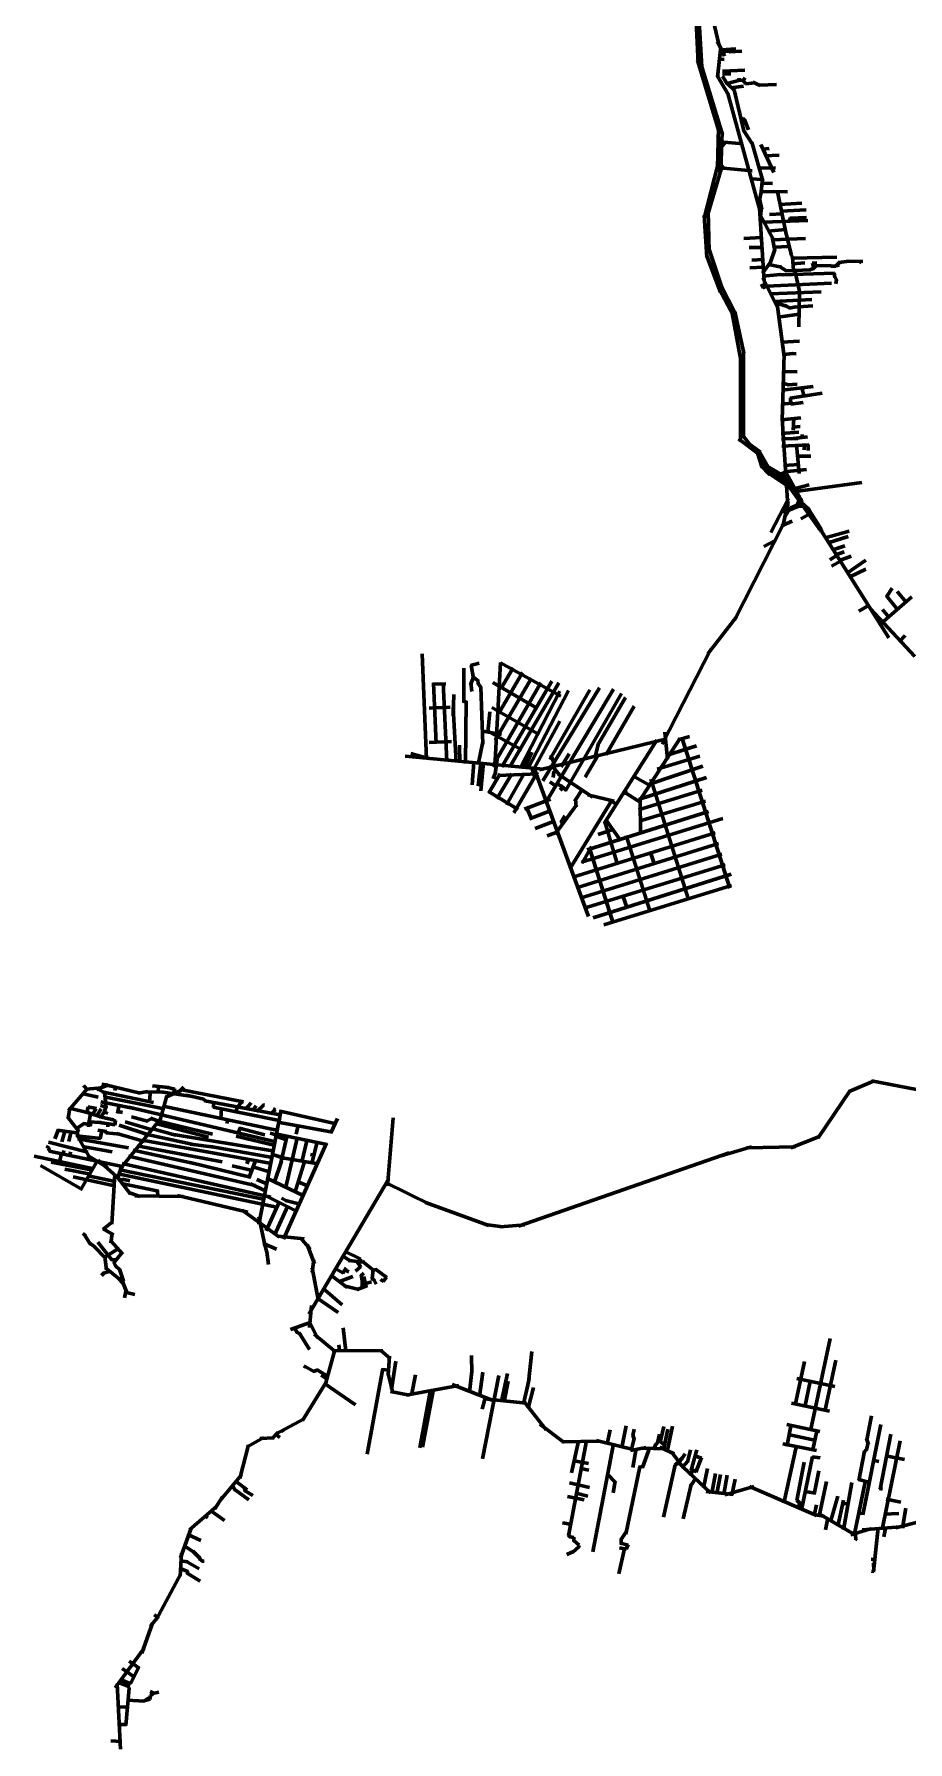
# Model space of a CAD drawing. Header units: inches. Extents: x 723419 to 759401, y 6910722 to 6968430.
# Drawn here: x 739611 to 745304, y 6931261 to 6942384 of the extents above; entities that cross this region are included whole.
import ezdxf

# ---------------------------------------------------------------- set-up
doc = ezdxf.new("R2010")
doc.units = ezdxf.units.IN
doc.header["$MEASUREMENT"] = 0
doc.layers.add('Linhas Axiais - Florianopolis', color=6, linetype='Continuous', lineweight=60)

msp = doc.modelspace()

# ---------------------------------------------------------------- linework, layer by layer
at = {"layer": 'Linhas Axiais - Florianopolis', "linetype": 'Continuous', "lineweight": 60}
for p, q in [((743937, 6942192), (743912, 6942771)), ((743922, 6942851), (743962, 6942170)), ((744021, 6942541), (744072, 6942318)), ((744065, 6942336), (744109, 6942241)), ((744073, 6941752), (743933, 6942213)), ((744065, 6942104), (744085, 6942301)), ((744072, 6942221), (744107, 6942219)), ((744076, 6942253), (744106, 6942258)), ((744184, 6942287), (744088, 6942282)), ((744095, 6942268), (744142, 6942273)), ((744137, 6942273), (744149, 6942268)), ((744222, 6942273), (744142, 6942269)), ((743958, 6942187), (744097, 6941730)), ((744135, 6941988), (744064, 6942109)), ((744096, 6942143), (744241, 6942149)), ((744150, 6942125), (744096, 6942125)), ((744128, 6942060), (744096, 6942111)), ((744205, 6942096), (744205, 6942092)), ((744245, 6942099), (744226, 6942078)), ((744122, 6942066), (744174, 6942017)), ((744126, 6942062), (744210, 6942084)), ((744131, 6941998), (744340, 6941238)), ((744233, 6942046), (744153, 6942035)), ((744235, 6941753), (744172, 6942022)), ((744205, 6942093), (744201, 6942081)), ((744205, 6942084), (744234, 6942081)), ((744230, 6942084), (744248, 6942060)), ((744246, 6942061), (744292, 6942064)), ((744289, 6942063), (744297, 6942071)), ((744295, 6942070), (744343, 6942050)), ((744338, 6942051), (744448, 6942056)), ((744070, 6941776), (744063, 6941516)), ((744215, 6941829), (744233, 6941835)), ((744244, 6941819), (744230, 6941835)), ((744242, 6941822), (744266, 6941760)), ((744064, 6941723), (744095, 6941672)), ((744082, 6941682), (744231, 6941669)), ((744094, 6941748), (744085, 6941497)), ((744119, 6941680), (744086, 6941646)), ((744231, 6941761), (744292, 6941667)), ((744287, 6941680), (744359, 6941428)), ((744346, 6941666), (744432, 6941483)), ((744084, 6941539), (744108, 6941505)), ((744400, 6941640), (744360, 6941634)), ((744466, 6941596), (744372, 6941592)), ((744066, 6941533), (743976, 6941186)), ((744087, 6941505), (744002, 6941210)), ((744088, 6941513), (744052, 6941490)), ((744289, 6941494), (744078, 6941512)), ((744279, 6941441), (744359, 6941438)), ((744441, 6941514), (744331, 6941511)), ((744358, 6941440), (744347, 6941339)), ((744349, 6941352), (744337, 6941304)), ((744520, 6941356), (744348, 6941358)), ((744422, 6941412), (744351, 6941413)), ((744456, 6941358), (744511, 6941080)), ((744004, 6941229), (744010, 6940970)), ((744335, 6941239), (744352, 6941254)), ((744338, 6941314), (744352, 6941244)), ((744338, 6941251), (744367, 6940774)), ((744428, 6941043), (744338, 6941215)), ((744351, 6941254), (744341, 6941181)), ((744402, 6941208), (744487, 6941213)), ((744614, 6941282), (744470, 6941275)), ((744641, 6941240), (744478, 6941231)), ((743977, 6941202), (743995, 6940932)), ((744652, 6941169), (744363, 6941160)), ((744507, 6941112), (744393, 6941100)), ((744543, 6940951), (744503, 6941119)), ((744539, 6941187), (744531, 6941164)), ((744644, 6941190), (744536, 6941186)), ((744007, 6940988), (744093, 6940734)), ((744236, 6941053), (744351, 6941059)), ((744271, 6940995), (744355, 6940994)), ((744437, 6940974), (744420, 6941064)), ((744638, 6941053), (744421, 6941045)), ((744532, 6941000), (744430, 6940997)), ((743993, 6940944), (744083, 6940703)), ((744288, 6940911), (744360, 6940916)), ((744357, 6940828), (744411, 6940901)), ((744480, 6940867), (744397, 6940883)), ((744410, 6940898), (744438, 6940982)), ((744540, 6940956), (744558, 6940923)), ((744841, 6940932), (744551, 6940924)), ((744560, 6940842), (744553, 6940936)), ((744632, 6940894), (744555, 6940887)), ((744712, 6940895), (744681, 6940891)), ((744682, 6940892), (744692, 6940859)), ((744684, 6940854), (744705, 6940875)), ((744804, 6940877), (744701, 6940874)), ((744797, 6940877), (744808, 6940871)), ((744836, 6940873), (744804, 6940872)), ((744857, 6940878), (744833, 6940875)), ((744862, 6940899), (744834, 6940872)), ((744856, 6940897), (744919, 6940905)), ((745012, 6940902), (744909, 6940905)), ((745003, 6940895), (744989, 6940904)), ((744275, 6940861), (744363, 6940867)), ((744359, 6940797), (744458, 6940600)), ((744362, 6940808), (744473, 6940819)), ((744370, 6940762), (744374, 6940772)), ((744376, 6940747), (744370, 6940766)), ((744806, 6940761), (744383, 6940743)), ((744467, 6940819), (744494, 6940816)), ((744468, 6940871), (744515, 6940841)), ((744485, 6940816), (744826, 6940827)), ((744509, 6940842), (744673, 6940849)), ((744568, 6940845), (744600, 6940699)), ((744666, 6940848), (744688, 6940857)), ((744824, 6940829), (744829, 6940799)), ((744828, 6940803), (744841, 6940780)), ((744840, 6940785), (744835, 6940758)), ((744073, 6940727), (744165, 6940551)), ((744081, 6940759), (744184, 6940559)), ((744348, 6940755), (744361, 6940729)), ((744359, 6940730), (744376, 6940739)), ((744374, 6940737), (744376, 6940751)), ((744740, 6940706), (744408, 6940692)), ((744679, 6940656), (744432, 6940643)), ((744594, 6940477), (744598, 6940715)), ((744159, 6940567), (744216, 6940260)), ((744177, 6940578), (744236, 6940306)), ((744444, 6940621), (744471, 6940627)), ((744452, 6940625), (744499, 6940285)), ((744597, 6940559), (744460, 6940541)), ((744466, 6940628), (744511, 6940613)), ((744503, 6940618), (744536, 6940598)), ((744532, 6940599), (744574, 6940607)), ((744685, 6940614), (744563, 6940606)), ((744234, 6940326), (744233, 6939760)), ((744598, 6940384), (744483, 6940378)), ((744214, 6940283), (744213, 6939729)), ((744485, 6939869), (744499, 6940300)), ((744494, 6940298), (744557, 6940303)), ((744550, 6940303), (744577, 6940302)), ((744584, 6940185), (744490, 6940187)), ((744490, 6940111), (744527, 6940100)), ((744522, 6940100), (744583, 6940104)), ((744208, 6940019), (744236, 6940020)), ((744688, 6940088), (744485, 6940065)), ((744745, 6940046), (744538, 6940012)), ((744540, 6940016), (744542, 6939974)), ((744622, 6939984), (744540, 6939974)), ((744613, 6940080), (744629, 6940023)), ((744608, 6939885), (744480, 6939871)), ((744483, 6939973), (744543, 6939980)), ((744485, 6939881), (744523, 6939312)), ((744561, 6939880), (744558, 6939804)), ((744229, 6939769), (744275, 6939711)), ((744479, 6939782), (744595, 6939792)), ((744650, 6939761), (744541, 6939748)), ((744557, 6939823), (744602, 6939829)), ((744616, 6939777), (744615, 6939753)), ((744201, 6939747), (744334, 6939649)), ((744264, 6939720), (744345, 6939660)), ((744322, 6939664), (744355, 6939562)), ((744324, 6939661), (744384, 6939541)), ((744330, 6939674), (744385, 6939557)), ((744334, 6939671), (744403, 6939551)), ((744482, 6939748), (744587, 6939750)), ((744660, 6939708), (744483, 6939700)), ((744579, 6939711), (744597, 6939522)), ((744631, 6939710), (744629, 6939676)), ((744654, 6939712), (744654, 6939673)), ((744349, 6939573), (744406, 6939514)), ((744373, 6939554), (744530, 6939452)), ((744377, 6939566), (744534, 6939463)), ((744388, 6939569), (744516, 6939493)), ((744598, 6939580), (744494, 6939575)), ((744644, 6939549), (744499, 6939533)), ((744616, 6939339), (744504, 6939540)), ((744672, 6939634), (744583, 6939634)), ((744383, 6939533), (744517, 6939444)), ((744470, 6939516), (744508, 6939531)), ((744507, 6939470), (744731, 6939158)), ((744519, 6939477), (744619, 6939323)), ((744661, 6939449), (744562, 6939422)), ((745004, 6939463), (744573, 6939404)), ((744411, 6939137), (744526, 6939360)), ((744525, 6939340), (744489, 6939178)), ((744526, 6939292), (744587, 6939319)), ((744583, 6939314), (744597, 6939350)), ((744616, 6939324), (744608, 6939357)), ((744609, 6939335), (744663, 6939285)), ((744482, 6939281), (744511, 6939265)), ((744550, 6939211), (744482, 6939181)), ((744532, 6939288), (744499, 6939233)), ((744508, 6939304), (744543, 6939285)), ((744598, 6939311), (744525, 6939282)), ((744588, 6939310), (744631, 6939308)), ((744607, 6939227), (744666, 6939260)), ((744650, 6939300), (744740, 6939159)), ((744174, 6938566), (744494, 6939194)), ((744724, 6939166), (744747, 6939145)), ((744736, 6939169), (744742, 6939141)), ((744738, 6939154), (745181, 6938452)), ((744922, 6939147), (744765, 6939103)), ((744785, 6939070), (744916, 6939112)), ((744366, 6939046), (744445, 6939087)), ((744795, 6938960), (744843, 6938990)), ((744894, 6939050), (744816, 6939024)), ((744889, 6939011), (744835, 6938993)), ((744936, 6938983), (744859, 6938956)), ((744807, 6938918), (744869, 6938953)), ((744905, 6938870), (745031, 6938958)), ((744922, 6938846), (745031, 6938898)), ((745203, 6938776), (745166, 6938719)), ((745052, 6938665), (744985, 6938626)), ((745331, 6938719), (745132, 6938548)), ((745165, 6938726), (745238, 6938637)), ((745234, 6938753), (745293, 6938683)), ((744188, 6938589), (744002, 6938347)), ((745058, 6938642), (745349, 6938330)), ((745140, 6938636), (745180, 6938587)), ((745287, 6938466), (745250, 6938428)), ((742140, 6938348), (742168, 6937662)), ((743703, 6937759), (744020, 6938377)), ((742410, 6938255), (742410, 6938030)), ((742510, 6938287), (742455, 6938271)), ((742458, 6938274), (742473, 6938186)), ((742507, 6938169), (742466, 6938203)), ((742650, 6938291), (742613, 6937614)), ((742794, 6938227), (742640, 6937961)), ((743043, 6938071), (742649, 6938288)), ((742733, 6938257), (742653, 6938119)), ((742294, 6938152), (742206, 6938150)), ((742214, 6938157), (742230, 6937763)), ((742276, 6938161), (742301, 6937648)), ((742476, 6938202), (742454, 6938145)), ((742464, 6938102), (742457, 6938159)), ((742524, 6938126), (742501, 6938161)), ((742505, 6938152), (742502, 6938178)), ((742521, 6938133), (742534, 6937759)), ((742913, 6938158), (742597, 6937614)), ((742892, 6937992), (742600, 6938160)), ((742851, 6938189), (742615, 6937785)), ((742985, 6938170), (742659, 6937612)), ((743030, 6938159), (742710, 6937612)), ((742777, 6937603), (743037, 6938105)), ((742828, 6937598), (743092, 6938109)), ((743296, 6938127), (742925, 6937521)), ((743387, 6938117), (742940, 6937372)), ((743232, 6938112), (742971, 6937660)), ((742322, 6938000), (742186, 6937994)), ((742341, 6937997), (742360, 6937643)), ((742346, 6938082), (742342, 6937943)), ((742404, 6938041), (742431, 6938030)), ((742427, 6938039), (742422, 6937634)), ((742593, 6937999), (742898, 6937824)), ((743438, 6938089), (743074, 6937456)), ((743464, 6938064), (743281, 6937751)), ((743521, 6938006), (743339, 6937691)), ((742581, 6937969), (742567, 6937835)), ((743037, 6937908), (742867, 6937596)), ((742186, 6937770), (742330, 6937777)), ((742534, 6937774), (742505, 6937627)), ((742523, 6937845), (742656, 6937822)), ((742789, 6937722), (742564, 6937847)), ((742903, 6937592), (743733, 6937794)), ((743267, 6937677), (743288, 6937766)), ((743326, 6937242), (743669, 6937785)), ((743548, 6937378), (743820, 6937798)), ((743720, 6937838), (743739, 6937662)), ((743882, 6937809), (743808, 6937787)), ((744144, 6936821), (743832, 6937803)), ((742028, 6937682), (742931, 6937596)), ((742183, 6937665), (742066, 6937698)), ((742382, 6937752), (742385, 6937637)), ((742630, 6937679), (742615, 6937563)), ((742853, 6937707), (742804, 6937601)), ((742978, 6937688), (743002, 6937630)), ((743098, 6937697), (743045, 6937611)), ((743201, 6937544), (743288, 6937692)), ((743948, 6937680), (743670, 6937596)), ((743927, 6937749), (743730, 6937686)), ((742466, 6937494), (742477, 6937643)), ((742505, 6937485), (742522, 6937640)), ((742522, 6937456), (742539, 6937638)), ((742647, 6937565), (742574, 6937443)), ((742618, 6937575), (742601, 6937533)), ((742627, 6937404), (742723, 6937565)), ((742895, 6937565), (742633, 6937555)), ((742688, 6937365), (742804, 6937568)), ((742736, 6937311), (742891, 6937577)), ((742854, 6937606), (742874, 6937542)), ((743224, 6936637), (742867, 6937607)), ((743049, 6937543), (742978, 6937627)), ((743011, 6937594), (742994, 6937568)), ((742994, 6937543), (742997, 6937578)), ((743251, 6937414), (743025, 6937563)), ((743627, 6937488), (743513, 6937552)), ((743992, 6937543), (743556, 6937401)), ((743968, 6937615), (743608, 6937494)), ((742765, 6937333), (742571, 6937451)), ((742971, 6937513), (743014, 6937484)), ((743062, 6937475), (743012, 6937506)), ((743038, 6937459), (743059, 6937480)), ((743043, 6937490), (743078, 6937457)), ((743183, 6937464), (743131, 6937386)), ((743218, 6937430), (743390, 6937387)), ((743461, 6937464), (743471, 6937432)), ((743567, 6937378), (743465, 6937442)), ((743963, 6937460), (743550, 6937332)), ((743629, 6937531), (743875, 6936747)), ((742975, 6937400), (742807, 6937336)), ((742853, 6937268), (742818, 6937354)), ((742981, 6937327), (742838, 6937273)), ((743147, 6937366), (743007, 6937172)), ((743102, 6936948), (743378, 6937396)), ((743138, 6937401), (743142, 6937351)), ((744006, 6937321), (743214, 6937072)), ((743361, 6937396), (743412, 6937365)), ((743985, 6937389), (743554, 6937257)), ((743562, 6937174), (743561, 6937410)), ((742875, 6937209), (743005, 6937260)), ((743070, 6937292), (743042, 6937250)), ((743043, 6937260), (743057, 6937235)), ((744099, 6937276), (743178, 6936991)), ((743287, 6937170), (743388, 6937205)), ((743329, 6937254), (743413, 6936975)), ((743435, 6937130), (743338, 6937264)), ((742955, 6937162), (743030, 6937190)), ((744049, 6937182), (743121, 6936893)), ((744070, 6937113), (743145, 6936823)), ((743243, 6937092), (743182, 6936985)), ((743468, 6937164), (743625, 6936667)), ((743170, 6936756), (744092, 6937043)), ((743229, 6937081), (743385, 6936593)), ((743625, 6937060), (743653, 6936975)), ((743196, 6936691), (744113, 6936974)), ((743253, 6936629), (744154, 6936913)), ((744155, 6936839), (743324, 6936583)), ((743445, 6936778), (743475, 6936690)), ((739932, 6935537), (739959, 6935507)), ((740095, 6935541), (740017, 6935510)), ((740051, 6935544), (740080, 6935541)), ((740302, 6935485), (740076, 6935540)), ((740078, 6935542), (740079, 6935538)), ((740487, 6935523), (740383, 6935533)), ((745085, 6935567), (744922, 6935497)), ((745540, 6935476), (745068, 6935567)), ((739959, 6935516), (739835, 6935373)), ((740027, 6935459), (739922, 6935483)), ((740052, 6935520), (739948, 6935513)), ((740075, 6935487), (740010, 6935520)), ((740045, 6935429), (740273, 6935385)), ((740388, 6935426), (740055, 6935494)), ((740458, 6935385), (740068, 6935462)), ((740070, 6935495), (740080, 6935391)), ((740136, 6935503), (740140, 6935527)), ((740349, 6935497), (740291, 6935486)), ((740453, 6935492), (740339, 6935495)), ((740366, 6935496), (740364, 6935443)), ((740421, 6935532), (740419, 6935489)), ((740476, 6935468), (740431, 6935312)), ((740449, 6935492), (740644, 6935465)), ((740566, 6935503), (740469, 6935461)), ((740472, 6935525), (740528, 6935513)), ((740527, 6935516), (740516, 6935477)), ((740586, 6935525), (740558, 6935497)), ((740974, 6935430), (740563, 6935510)), ((740717, 6935446), (740604, 6935472)), ((740712, 6935448), (740732, 6935434)), ((740723, 6935437), (741224, 6935342)), ((740781, 6935430), (740780, 6935392)), ((740969, 6935432), (740930, 6935390)), ((741025, 6935424), (740988, 6935382)), ((744928, 6935503), (744719, 6935196)), ((739829, 6935331), (739901, 6935237)), ((739844, 6935389), (739832, 6935324)), ((739842, 6935388), (739983, 6935354)), ((739962, 6935398), (739955, 6935359)), ((739960, 6935397), (740016, 6935386)), ((739981, 6935360), (739964, 6935281)), ((739966, 6935359), (740051, 6935330)), ((740015, 6935387), (739991, 6935348)), ((740047, 6935385), (740017, 6935337)), ((740039, 6935333), (740127, 6935313)), ((740043, 6935405), (740083, 6935395)), ((740072, 6935367), (740044, 6935329)), ((740081, 6935401), (740064, 6935353)), ((740066, 6935366), (740090, 6935354)), ((740116, 6935316), (740143, 6935304)), ((740187, 6935360), (740152, 6935368)), ((740165, 6935409), (740154, 6935353)), ((740436, 6935321), (740173, 6934996)), ((741186, 6935168), (740227, 6935395)), ((740246, 6935333), (740349, 6935303)), ((740379, 6935323), (740341, 6935302)), ((740446, 6935296), (740369, 6935323)), ((740451, 6935402), (741201, 6935243)), ((740777, 6935394), (741219, 6935306)), ((740832, 6935388), (740828, 6935318)), ((740873, 6935315), (740867, 6935288)), ((740935, 6935401), (740925, 6935360)), ((741057, 6935404), (741034, 6935374)), ((741107, 6935410), (741062, 6935366)), ((741221, 6935378), (741074, 6934631)), ((741112, 6935407), (741104, 6935409)), ((741183, 6935380), (741150, 6935352)), ((741168, 6935387), (741184, 6935377)), ((741579, 6935286), (741213, 6935369)), ((741587, 6935321), (741545, 6935228)), ((741951, 6935326), (741913, 6934882)), ((739745, 6935189), (739770, 6935249)), ((739763, 6935245), (739902, 6935226)), ((739792, 6935169), (739813, 6935245)), ((739836, 6935171), (739852, 6935239)), ((739938, 6935290), (739884, 6935254)), ((740045, 6935191), (739888, 6935209)), ((739890, 6935215), (739975, 6935061)), ((739895, 6935264), (739894, 6935201)), ((739989, 6935280), (739930, 6935288)), ((740048, 6935295), (739963, 6935300)), ((739966, 6935289), (739966, 6935266)), ((740139, 6935280), (740024, 6935298)), ((740025, 6935246), (740082, 6935236)), ((740051, 6935243), (740041, 6935188)), ((740078, 6935228), (740169, 6935219)), ((740080, 6935239), (740081, 6935223)), ((740090, 6935289), (740090, 6935267)), ((740137, 6935278), (740141, 6935307)), ((740149, 6935223), (740329, 6935172)), ((740165, 6935277), (740356, 6935214)), ((740204, 6935299), (740380, 6935247)), ((740327, 6935222), (740657, 6935150)), ((740378, 6935257), (740532, 6935212)), ((740401, 6935288), (740746, 6935200)), ((740414, 6935305), (740772, 6935220)), ((741176, 6935108), (740506, 6935218)), ((740927, 6935207), (741181, 6935145)), ((740955, 6935263), (740938, 6935221)), ((741114, 6935215), (740950, 6935258)), ((741149, 6935225), (741195, 6935213)), ((741182, 6935205), (741258, 6935183)), ((741520, 6935151), (741183, 6935222)), ((741554, 6935231), (741199, 6935298)), ((741259, 6935211), (741215, 6935016)), ((741248, 6934866), (741328, 6935202)), ((741331, 6935277), (741319, 6935219)), ((744729, 6935203), (744542, 6935131)), ((739689, 6935141), (739709, 6935130)), ((739718, 6935104), (739703, 6935126)), ((739704, 6935166), (739960, 6935102)), ((739708, 6935134), (739705, 6935121)), ((740195, 6935007), (739709, 6935108)), ((739789, 6935096), (739776, 6935036)), ((739804, 6935113), (739799, 6935086)), ((739848, 6935103), (739843, 6935076)), ((740226, 6935131), (739895, 6935188)), ((739926, 6935139), (740119, 6935104)), ((740257, 6935114), (740662, 6935026)), ((740837, 6935038), (740282, 6935144)), ((740315, 6935181), (741158, 6935028)), ((740630, 6935154), (740783, 6935134)), ((741164, 6935066), (740761, 6935138)), ((741157, 6935089), (741239, 6935062)), ((741516, 6935160), (741235, 6934536)), ((741389, 6935184), (741355, 6935039)), ((741455, 6935169), (741421, 6935028)), ((742768, 6934619), (744139, 6935097)), ((744285, 6935136), (744050, 6935068)), ((744572, 6935137), (744252, 6935131)), ((739611, 6935076), (740000, 6934994)), ((739653, 6935015), (739924, 6934858)), ((739721, 6935037), (739993, 6934984)), ((739810, 6934992), (739978, 6934958)), ((740024, 6935047), (739912, 6934854)), ((740089, 6935001), (739958, 6935079)), ((740029, 6935049), (740186, 6934908)), ((740183, 6935013), (740154, 6934929)), ((741115, 6934793), (740169, 6934987)), ((741154, 6934808), (740184, 6935027)), ((741051, 6934885), (740225, 6935076)), ((741019, 6934938), (740628, 6935034)), ((740901, 6935013), (741034, 6934982)), ((740997, 6935026), (741009, 6935058)), ((741056, 6935051), (741010, 6934933)), ((741035, 6935006), (741151, 6934972)), ((741175, 6934902), (741223, 6935044)), ((741462, 6935026), (741214, 6935068)), ((741374, 6935047), (741309, 6934836)), ((741438, 6935082), (741411, 6935086)), ((739864, 6934942), (740134, 6934883)), ((739962, 6934948), (740139, 6934911)), ((740137, 6934958), (740116, 6934632)), ((740152, 6934941), (740239, 6934828)), ((740159, 6934960), (741200, 6934742)), ((740164, 6934922), (740196, 6934924)), ((740180, 6934898), (740421, 6934847)), ((740186, 6934925), (740235, 6934915)), ((741021, 6934895), (741123, 6934847)), ((741061, 6934924), (741132, 6934893)), ((741368, 6934817), (741126, 6934933)), ((741327, 6934910), (741396, 6934881)), ((741923, 6934929), (741400, 6934046)), ((741896, 6934907), (742196, 6934758)), ((740227, 6934840), (740299, 6934814)), ((740581, 6934814), (740266, 6934818)), ((740416, 6934812), (740415, 6934853)), ((741003, 6934710), (740545, 6934820)), ((741104, 6934827), (741324, 6934715)), ((741210, 6934780), (741123, 6934590)), ((741222, 6934802), (741256, 6934785)), ((741345, 6934764), (741248, 6934788)), ((742161, 6934773), (742573, 6934624)), ((740122, 6934648), (740058, 6934598)), ((740966, 6934723), (741209, 6934549)), ((741076, 6934680), (741114, 6934498)), ((741265, 6934752), (741177, 6934561)), ((739927, 6934571), (739947, 6934556)), ((739939, 6934564), (739979, 6934501)), ((740060, 6934602), (740127, 6934564)), ((740119, 6934572), (740110, 6934510)), ((741198, 6934554), (741371, 6934537)), ((741349, 6934542), (741409, 6934471)), ((742549, 6934631), (742665, 6934615)), ((742809, 6934629), (742647, 6934615)), ((740008, 6934482), (739973, 6934508)), ((740000, 6934489), (740076, 6934412)), ((740025, 6934516), (740116, 6934400)), ((740160, 6934474), (740065, 6934413)), ((740108, 6934526), (740188, 6934438)), ((740185, 6934448), (740128, 6934378)), ((741189, 6934471), (741106, 6934507)), ((741110, 6934513), (741130, 6934441)), ((741128, 6934452), (741139, 6934371)), ((741390, 6934500), (741438, 6934375)), ((741616, 6934429), (741675, 6934392)), ((741634, 6934458), (741739, 6934404)), ((740049, 6934299), (740070, 6934317)), ((740062, 6934313), (740108, 6934326)), ((740071, 6934420), (740083, 6934336)), ((740075, 6934348), (740166, 6934275)), ((740110, 6934403), (740149, 6934400)), ((740129, 6934383), (740145, 6934354)), ((740138, 6934364), (740171, 6934333)), ((740166, 6934340), (740192, 6934261)), ((741433, 6934402), (741422, 6934319)), ((741464, 6934132), (741422, 6934349)), ((741569, 6934346), (741627, 6934314)), ((741645, 6934349), (741622, 6934313)), ((741662, 6934323), (741634, 6934335)), ((741659, 6934397), (741763, 6934385)), ((741739, 6934357), (741704, 6934327)), ((741711, 6934394), (741739, 6934352)), ((741737, 6934407), (741733, 6934386)), ((741760, 6934313), (741740, 6934297)), ((741749, 6934392), (741824, 6934331)), ((741820, 6934338), (741813, 6934276)), ((741843, 6934338), (741815, 6934334)), ((741908, 6934285), (741836, 6934340)), ((740154, 6934285), (740195, 6934243)), ((740187, 6934257), (740217, 6934184)), ((740188, 6934275), (740190, 6934242)), ((740211, 6934206), (740200, 6934154)), ((741619, 6934108), (741491, 6934217)), ((741542, 6934303), (741650, 6934220)), ((741687, 6934293), (741596, 6934257)), ((741726, 6934208), (741630, 6934231)), ((741778, 6934231), (741716, 6934207)), ((741741, 6934303), (741751, 6934252)), ((741751, 6934267), (741746, 6934214)), ((741760, 6934292), (741775, 6934222)), ((741810, 6934258), (741766, 6934245)), ((741830, 6934264), (741810, 6934284)), ((741840, 6934243), (741827, 6934268)), ((741867, 6934273), (741889, 6934260)), ((741907, 6934288), (741886, 6934259)), ((740213, 6934188), (740267, 6934175)), ((741419, 6934104), (741406, 6933960)), ((741591, 6934058), (741453, 6934152)), ((741281, 6933947), (741415, 6933995)), ((741403, 6934002), (741458, 6933890)), ((741305, 6933958), (741327, 6933924)), ((741316, 6933934), (741348, 6933914)), ((741405, 6933817), (741337, 6933925)), ((741574, 6933802), (741435, 6933916)), ((741625, 6933958), (741641, 6933805)), ((744670, 6933286), (744799, 6933888)), ((741571, 6933814), (741507, 6933584)), ((741883, 6933807), (741553, 6933810)), ((741596, 6933847), (741600, 6933805)), ((741930, 6933757), (741869, 6933810)), ((741918, 6933650), (741926, 6933772)), ((742461, 6933777), (742464, 6933662)), ((742853, 6933804), (742833, 6933602)), ((741369, 6933711), (741380, 6933701)), ((741372, 6933707), (741438, 6933671)), ((741461, 6933683), (741430, 6933673)), ((741455, 6933683), (741529, 6933638)), ((741481, 6933650), (741524, 6933622)), ((741883, 6933692), (741780, 6933134)), ((741925, 6933682), (741879, 6933687)), ((741948, 6933537), (741915, 6933666)), ((741967, 6933741), (741939, 6933555)), ((742095, 6933651), (742070, 6933520)), ((742464, 6933676), (742448, 6933538)), ((742535, 6933669), (742513, 6933511)), ((742640, 6933648), (742533, 6933105)), ((742695, 6933660), (742657, 6933479)), ((744569, 6933454), (744631, 6933738)), ((744763, 6933412), (744836, 6933747)), ((741518, 6933611), (741359, 6933355)), ((741705, 6933457), (741502, 6933594)), ((742057, 6933519), (741932, 6933544)), ((742378, 6933581), (742034, 6933519)), ((742194, 6933553), (742124, 6933177)), ((742213, 6933559), (742141, 6933180)), ((742617, 6933478), (742335, 6933588)), ((742700, 6933611), (742674, 6933478)), ((742800, 6933465), (742829, 6933585)), ((742836, 6933627), (742822, 6933556)), ((742864, 6933570), (742830, 6933435)), ((744581, 6933628), (744828, 6933575)), ((744633, 6933440), (744671, 6933620)), ((742552, 6933508), (742531, 6933428)), ((742817, 6933468), (742545, 6933496)), ((742947, 6933293), (742805, 6933476)), ((744546, 6933466), (744793, 6933414)), ((741367, 6933363), (741188, 6933268)), ((743064, 6933211), (742907, 6933330)), ((743468, 6933319), (743440, 6933178)), ((743714, 6933315), (743691, 6933212)), ((743770, 6933318), (743735, 6933153)), ((744515, 6933184), (744543, 6933328)), ((744516, 6933328), (744730, 6933283)), ((745129, 6933328), (745012, 6932740)), ((745068, 6933384), (745037, 6933228)), ((741107, 6933244), (740998, 6933183)), ((741175, 6933242), (741081, 6933237)), ((741201, 6933277), (741161, 6933237)), ((741211, 6933244), (741185, 6933265)), ((741229, 6933292), (741238, 6933280)), ((743295, 6933219), (743050, 6933215)), ((743210, 6933221), (743093, 6932603)), ((743158, 6933219), (743113, 6933014)), ((743387, 6933201), (743252, 6932498)), ((743541, 6933159), (743275, 6933223)), ((743365, 6933293), (743345, 6933202)), ((743520, 6933237), (743502, 6933158)), ((743521, 6933297), (743513, 6933256)), ((743513, 6933259), (743520, 6933232)), ((743663, 6933200), (743650, 6933168)), ((743659, 6933193), (743675, 6933214)), ((743686, 6933264), (743672, 6933209)), ((743690, 6933218), (743720, 6933194)), ((743713, 6933164), (743741, 6933297)), ((744489, 6933201), (744708, 6933159)), ((744525, 6933262), (744707, 6933224)), ((744713, 6933295), (744684, 6933155)), ((745036, 6933234), (745048, 6933200)), ((745046, 6933211), (745036, 6933164)), ((745194, 6933266), (745124, 6932907)), ((745254, 6933222), (745138, 6932645)), ((741007, 6933195), (740951, 6932977)), ((743223, 6933073), (743120, 6933093)), ((743599, 6933178), (743496, 6933158)), ((743512, 6933047), (743533, 6933171)), ((743727, 6933170), (743566, 6933174)), ((743576, 6933047), (743623, 6933180)), ((743781, 6933136), (743689, 6933180)), ((743840, 6933047), (743765, 6933151)), ((743834, 6933108), (743787, 6933063)), ((744018, 6932884), (743804, 6933085)), ((743853, 6933137), (743810, 6933077)), ((743870, 6933089), (743833, 6933049)), ((743887, 6933164), (743868, 6933083)), ((743930, 6933162), (743892, 6933030)), ((743960, 6933109), (743916, 6933124)), ((743959, 6933112), (743923, 6933017)), ((744496, 6932816), (744579, 6933192)), ((744612, 6932772), (744684, 6933120)), ((744732, 6933111), (744681, 6933117)), ((745021, 6933154), (744985, 6932963)), ((745038, 6933168), (745018, 6933146)), ((745115, 6933087), (745076, 6933096)), ((745283, 6933099), (745161, 6933124)), ((740961, 6933001), (740822, 6932833)), ((743226, 6933030), (743173, 6933041)), ((743398, 6932952), (743347, 6933004)), ((743557, 6933053), (743467, 6932613)), ((743582, 6933054), (743551, 6933050)), ((743788, 6933065), (743713, 6932724)), ((743883, 6933003), (743910, 6933031)), ((743924, 6932981), (743886, 6932925)), ((743927, 6933022), (743891, 6933035)), ((743999, 6933041), (743972, 6932915)), ((744050, 6933009), (744027, 6932880)), ((744083, 6933002), (744059, 6932878)), ((744127, 6932997), (744105, 6932874)), ((744581, 6932833), (744628, 6933082)), ((744694, 6932875), (744724, 6933026)), ((740900, 6932935), (740923, 6932899)), ((741010, 6932838), (740912, 6932909)), ((741000, 6932902), (740920, 6932961)), ((740979, 6932920), (740985, 6932894)), ((741035, 6932866), (740981, 6932899)), ((743229, 6932917), (743099, 6932948)), ((743220, 6932862), (743142, 6932880)), ((743396, 6932958), (743384, 6932884)), ((743841, 6932714), (743892, 6932938)), ((744166, 6932871), (743989, 6932891)), ((744301, 6932924), (744114, 6932870)), ((744179, 6932971), (744158, 6932867)), ((744709, 6932736), (744272, 6932924)), ((744632, 6932891), (744703, 6932881)), ((744775, 6932957), (744727, 6932730)), ((744940, 6932951), (744884, 6932643)), ((745029, 6932963), (744954, 6932604)), ((744982, 6932969), (745059, 6932951)), ((745120, 6932911), (745139, 6932907)), ((740802, 6932796), (740624, 6932642)), ((740851, 6932702), (740759, 6932767)), ((740839, 6932856), (740789, 6932778)), ((743196, 6932837), (743086, 6932860)), ((744602, 6932814), (744581, 6932835)), ((744590, 6932784), (744602, 6932822)), ((744708, 6932804), (744694, 6932736)), ((744848, 6932862), (744801, 6932695)), ((744885, 6932836), (744849, 6932666)), ((744878, 6932816), (744919, 6932809)), ((745020, 6932752), (744978, 6932746)), ((745258, 6932822), (745164, 6932841)), ((745292, 6932783), (745269, 6932655)), ((740633, 6932653), (740565, 6932460)), ((740723, 6932733), (740743, 6932721)), ((743054, 6932688), (743116, 6932676)), ((744756, 6932732), (744698, 6932739)), ((744967, 6932606), (744737, 6932739)), ((744783, 6932719), (744767, 6932641)), ((745062, 6932648), (744932, 6932610)), ((744965, 6932577), (744961, 6932645)), ((745283, 6932664), (745007, 6932643)), ((745081, 6932368), (745111, 6932657)), ((745148, 6932597), (745160, 6932663)), ((745246, 6932748), (745150, 6932745)), ((745534, 6932736), (745225, 6932656)), ((740665, 6932487), (740586, 6932539)), ((740698, 6932572), (740612, 6932612)), ((743093, 6932608), (743105, 6932594)), ((743101, 6932597), (743128, 6932593)), ((743122, 6932497), (743160, 6932531)), ((743127, 6932573), (743163, 6932541)), ((743128, 6932594), (743128, 6932566)), ((743162, 6932542), (743159, 6932529)), ((743432, 6932555), (743481, 6932543)), ((743473, 6932635), (743435, 6932576)), ((743436, 6932581), (743436, 6932547)), ((743481, 6932546), (743469, 6932516)), ((744966, 6932581), (744960, 6932574)), ((745103, 6932563), (745092, 6932565)), ((740570, 6932490), (740563, 6932341)), ((740612, 6932434), (740563, 6932439)), ((740687, 6932389), (740599, 6932438)), ((740645, 6932503), (740691, 6932457)), ((740683, 6932468), (740695, 6932445)), ((740689, 6932452), (740710, 6932436)), ((740703, 6932438), (740718, 6932438)), ((743083, 6932482), (743126, 6932500)), ((743457, 6932521), (743421, 6932356)), ((743471, 6932517), (743425, 6932524)), ((745092, 6932448), (745066, 6932451)), ((740567, 6932355), (740406, 6932056)), ((740613, 6932371), (740562, 6932391)), ((740609, 6932359), (740692, 6932308)), ((740611, 6932354), (740610, 6932374)), ((745085, 6932371), (745067, 6932373)), ((745088, 6932413), (745070, 6932414)), ((740392, 6932089), (740422, 6932072)), ((740381, 6932034), (740312, 6931839)), ((740422, 6932079), (740370, 6932015)), ((740328, 6931872), (740139, 6931613)), ((740231, 6931787), (740296, 6931742)), ((740161, 6931648), (740227, 6931622)), ((740174, 6931667), (740235, 6931642)), ((740185, 6931738), (740264, 6931683)), ((740221, 6931621), (740233, 6931649)), ((740227, 6931643), (740246, 6931648)), ((740293, 6931750), (740240, 6931643)), ((740151, 6931639), (740174, 6931213)), ((740209, 6931368), (740231, 6931611)), ((740330, 6931527), (740218, 6931533)), ((740221, 6931626), (740232, 6931607)), ((740319, 6931527), (740366, 6931538)), ((740369, 6931555), (740338, 6931536)), ((740340, 6931539), (740339, 6931530)), ((740364, 6931536), (740370, 6931563)), ((740367, 6931590), (740394, 6931576)), ((740368, 6931560), (740393, 6931580)), ((740424, 6931584), (740385, 6931576)), ((740155, 6931489), (740227, 6931486)), ((740213, 6931374), (740161, 6931375)), ((740111, 6931268), (740177, 6931263))]:
    msp.add_line(p, q, dxfattribs=at)

doc.saveas('drawing.dxf')
